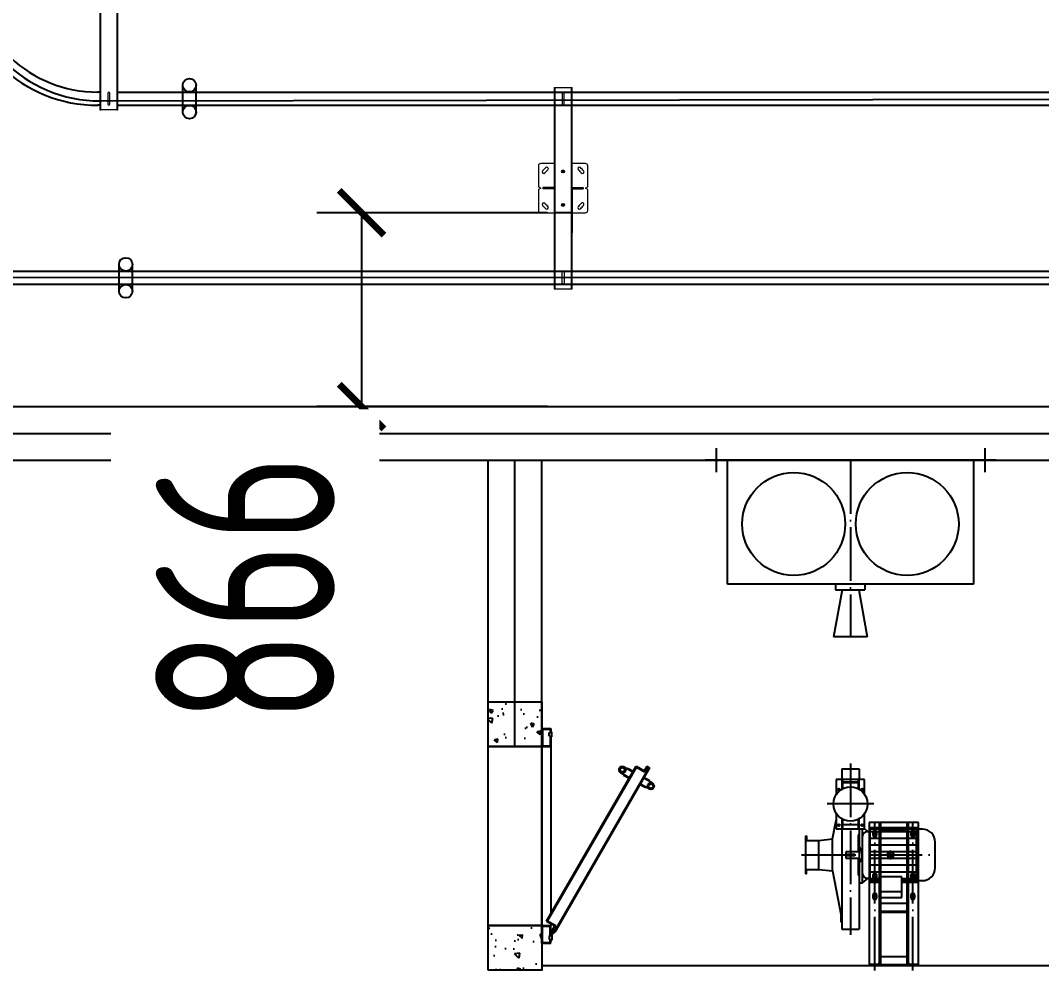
# Model space of a CAD drawing. Header units: inches. Extents: x -26985 to 86262, y -10753 to 149570.
# Drawn here: x -8379 to -3814, y 128576 to 132833 of the extents above; entities that cross this region are included whole.
import ezdxf

# ---------------------------------------------------------------- set-up
doc = ezdxf.new("R2010")
doc.units = ezdxf.units.IN
doc.header["$MEASUREMENT"] = 0
doc.linetypes.add('ACAD_ISO04W100', pattern=[30, 24, -3, 0, -3])
doc.linetypes.add('CENTER2', pattern=[1.125, 0.75, -0.125, 0.125, -0.125])
for name, color, linetype in [('DUCT-回风中心线', 5, 'CENTER2'), ('JYKC', 4, 'Continuous'), ('JYKC-YM', 4, 'Continuous')]:
    doc.layers.add(name, color=color, linetype=linetype)
doc.styles.add('JY-GB', font='gbenor.shx', dxfattribs={"width": 0.8, "bigfont": 'gbcbig.shx'})
doc.dimstyles.new('JY-800', dxfattribs={"dimscale": 400, "dimtxt": 2, "dimasz": 0.5, "dimexe": 0.5, "dimexo": 0, "dimgap": 0.3, "dimtad": 1, "dimdec": 0, "dimtxsty": 'JY-GB', "dimblk": 'ARCHTICK', "dimcen": 2.5, "dimclrd": 86, "dimclre": 86, "dimclrt": 7, "dimadec": 0, "dimazin": 0, "dimtfac": 1, "dimtdec": 0, "dimtmove": 0, "dimatfit": 3, "dimfxl": 1, "dimtfill": 1, "dimlwd": 25, "dimlwe": 25, "dimarcsym": 0})

# ---------------------------------------------------------------- blocks, each defined once
blk = doc.blocks.new('布袋-P')
at = {"layer": 'JYKC', "color": 50, "linetype": 'ACAD_ISO04W100', "ltscale": 10}
for p, q in [((-50, 53.4), (-50, -53.4)), ((1150, 53.4), (1150, -53.4)), ((550, 0), (550, -789.6))]:
    blk.add_line(p, q, dxfattribs=at)
at = {"layer": 'JYKC', "color": 132, "linetype": 'Continuous'}
for p, q in [((1200, 0), (-100, 0)), ((0, -554.5), (0, 0)), ((1100, 0), (1100, -554.5)), ((1100, -554.5), (0, -554.5)), ((512.2, -580), (474.8, -789.6)), ((482.6, -580), (613.5, -580)), ((587.2, -580), (625.2, -789.6)), ((625.2, -789.6), (474.8, -789.6))]:
    blk.add_line(p, q, dxfattribs=at)
at = {"layer": 'JYKC', "color": 132, "linetype": 'Continuous', "ltscale": 5}
for p, q in [((482.6, -554.5), (482.6, -580)), ((613.5, -554.5), (613.5, -580))]:
    blk.add_line(p, q, dxfattribs=at)
at = {"layer": 'JYKC', "color": 136, "linetype": 'Continuous'}
for centre in [(296.3, -285.4), (803.7, -285.4)]:
    blk.add_circle(centre, 230, dxfattribs=at)
blk = doc.blocks.new('JYJF-P')
at = {"layer": 'JYKC', "color": 132, "linetype": 'Continuous'}
for p, q in [((-148, 880.5), (-70, 880.5)), ((-148, 880.5), (-148, 832)), ((-70, 880.5), (-70, 832)), ((-173, 832), (-173, 764.9)), ((-46, 832), (-173, 832)), ((-46, 766.4), (-46, 832)), ((-189, 566.5), (-173, 651.1)), ((-46, 612), (-46, 679.6)), ((-173, 612), (-46, 612)), ((-148, 612), (-148, 163)), ((-70, 612), (-70, 163)), ((-55, 370), (-55, 612)), ((-45.5, 612), (-29.4, 598.5)), ((-308, 410), (-308, 580)), ((-308, 580), (-305, 580)), ((-308, 560), (-251, 560)), ((-305, 580), (-305, 560)), ((-251, 560), (-189, 566.5)), ((-189, 423.5), (-189, 566.5)), ((-308, 430), (-251, 430)), ((-305, 410), (-305, 430)), ((-251, 430), (-189, 423.5)), ((-189, 423.5), (-151, 222.5)), ((-308, 410), (-305, 410)), ((-70, 370), (-55, 370)), ((-55, 370), (-29.4, 391.5)), ((-151, 195), (-151, 222.5)), ((-148, 195), (-151, 195)), ((-148, 163), (-70, 163))]:
    blk.add_line(p, q, dxfattribs=at)
at = {"layer": 'JYKC', "color": 50, "linetype": 'ACAD_ISO04W100', "ltscale": 10}
for p, q in [((-109, 904.4), (-109, 137.4)), ((-4.8, 723), (-213.2, 723)), ((0, -22.3), (0, 640)), ((170, -22.3), (170, 640)), ((-327.9, 495), (273, 495))]:
    blk.add_line(p, q, dxfattribs=at)
at = {"layer": 'JYKC', "color": 136, "linetype": 'Continuous'}
for p, q in [((-148, 832), (-148, 788.8)), ((-144, 832), (-144, 791)), ((-74, 832), (-74, 791)), ((-71, 832), (-71, 789.4)), ((-74, 821), (-144, 821)), ((-74, 817), (-144, 817)), ((-173, 681.1), (-173, 612)), ((-148, 657.2), (-148, 612)), ((-144, 655), (-144, 612)), ((-74, 655), (-74, 612)), ((-71, 656.6), (-71, 612)), ((-74, 629), (-144, 629)), ((-70, 612), (-70, 370)), ((-22.5, 598.5), (-34.9, 598.5)), ((-22.5, 617.5), (-22.5, 372.5)), ((-22.5, 617.5), (192.5, 617.5)), ((212.5, 610), (-22.5, 610)), ((0, 598), (0, 582)), ((170, 598), (170, 582)), ((185.3, 610), (185.3, 380)), ((192.5, 617.5), (192.5, 610)), ((-251, 430), (-251, 560)), ((-74, 585), (-74, 509)), ((-70, 585), (-74, 585)), ((-8, 590), (8, 590)), ((162, 590), (178, 590)), ((270, 437.5), (270, 552.5)), ((-130, 509), (-130, 481)), ((-70, 509), (-130, 509)), ((-74, 535.7), (-73.3, 534.9)), ((-73.3, 534.9), (-69.4, 529.2)), ((-62, 514), (-70, 514)), ((-69.4, 529.2), (-66.2, 523.8)), ((-66.2, 523.8), (-63.7, 518.5)), ((-63.7, 518.5), (-61.8, 513.3)), ((-61.8, 513.3), (-60.2, 508.2)), ((-60.2, 508.2), (-59, 503.2)), ((-59, 503.2), (-58.2, 498.3)), ((70, 475), (70, 515)), ((-130, 499), (-90, 499)), ((-90, 491), (-130, 491)), ((-130, 481), (-70, 481)), ((-90, 499), (-90, 491)), ((-74, 481), (-74, 405)), ((-68.9, 459.5), (-74, 454.4)), ((-70, 476), (-59.3, 476)), ((-65.1, 464.1), (-68.9, 459.5)), ((-62.4, 468.3), (-65.1, 464.1)), ((-60.6, 472.2), (-62.4, 468.3)), ((-59.3, 476.1), (-60.6, 472.2)), ((-58.4, 480.1), (-59.3, 476.1)), ((-57.9, 484.4), (-58.4, 480.1)), ((-58.2, 498.3), (-57.8, 493.5)), ((-57.6, 488.9), (-57.9, 484.4)), ((-57.8, 493.5), (-57.6, 488.9)), ((58.6, 498.8), (81.4, 498.8)), ((58.6, 491.2), (81.4, 491.2)), ((-74, 405), (-70, 405)), ((-34.9, 391.5), (-22.5, 391.5)), ((-22.5, 380), (20.1, 380)), ((-22.5, 372.5), (20.1, 372.5)), ((-8, 400), (8, 400)), ((-8, 400), (8, 400)), ((0, 408), (0, 392)), ((0, 408), (0, 392)), ((20.1, 397.3), (20.1, 305)), ((119.9, 397.3), (20.1, 397.3)), ((119.9, 305), (119.9, 397.3)), ((119.9, 380), (212.5, 380)), ((119.9, 372.5), (192.5, 372.5)), ((162, 400), (178, 400)), ((162, 400), (178, 400)), ((170, 408), (170, 392)), ((170, 408), (170, 392)), ((192.5, 372.5), (192.5, 380)), ((20.1, 330.8), (119.9, 330.8)), ((20.1, 305), (119.9, 305))]:
    blk.add_line(p, q, dxfattribs=at)
at = {"layer": 'JYKC', "color": 7, "linetype": 'Continuous'}
for p, q in [((195, 640), (-25, 640)), ((-25, 640), (-25, 0)), ((20, 640), (20, 48.3)), ((25, 640), (25, 0)), ((145, 0), (145, 640)), ((150, 48.3), (150, 640)), ((195, 0), (195, 640)), ((-7, 582), (-7, 598)), ((7, 598), (7, 582)), ((145, 604), (25, 604)), ((145, 600), (25, 600)), ((163, 582), (163, 598)), ((177, 598), (177, 582)), ((-7, 392), (-7, 408)), ((7, 408), (7, 392)), ((163, 392), (163, 408)), ((177, 408), (177, 392)), ((-7, 302), (-7, 318)), ((7, 318), (7, 302)), ((145, 277.3), (25, 277.3)), ((163, 302), (163, 318)), ((177, 318), (177, 302)), ((145, 241.3), (25, 241.3)), ((145, 237.3), (25, 237.3)), ((20, 48.3), (20, 10.5)), ((25, 50), (21.7, 50)), ((25, 0), (25, 50)), ((145, 50), (145, 0)), ((145, 50), (148.3, 50)), ((150, 10.5), (150, 48.3)), ((-25, 0), (-25, 3.3)), ((195, 0), (-25, 0)), ((-25, 0), (25, 0)), ((14.5, 5), (-23.3, 5)), ((145, 40), (25, 40)), ((145, 4), (25, 4)), ((145, 0), (195, 0)), ((193.3, 5), (155.5, 5)), ((195, 0), (195, 3.3))]:
    blk.add_line(p, q, dxfattribs=at)
at = {"layer": 'JYKC', "color": 136, "linetype": 'Continuous', "lineweight": -3}
for p, q in [((-22.5, 600), (185.3, 600)), ((-22.5, 570), (185.3, 570)), ((-22.5, 540), (185.3, 540)), ((-22.5, 510), (185.3, 510)), ((-22.5, 480), (185.3, 480)), ((-22.5, 450), (185.3, 450)), ((-22.5, 420), (185.3, 420)), ((-22.5, 390), (20.1, 390)), ((119.9, 390), (185.3, 390))]:
    blk.add_line(p, q, dxfattribs=at)
at = {"layer": 'JYKC', "color": 136, "linetype": 'ACAD_ISO04W100'}
for p, q in [((-12.2, 590), (15.7, 590)), ((-12.2, 310), (15.7, 310)), ((157.8, 310), (185.7, 310))]:
    blk.add_line(p, q, dxfattribs=at)
at = {"layer": 'JYKC', "color": 132, "linetype": 'Continuous'}
blk.add_circle((-109, 723), 76.5, dxfattribs=at)
at = {"layer": 'JYKC', "color": 136, "linetype": 'Continuous'}
for centre, radius in [((-161.5, 788), 4.5), ((-56.5, 788), 4.5), ((-161.5, 628), 4.5), ((-56.5, 628), 4.5), ((0, 590), 6), ((170, 590), 6), ((70, 495), 15.2), ((0, 400), 6), ((0, 400), 6), ((170, 400), 6), ((170, 400), 6)]:
    blk.add_circle(centre, radius, dxfattribs=at)
for centre, radius, start, end in [((-34.9, 578.4), 20.1, 90, 180), ((212.5, 552.5), 57.5, 0, 90), ((58.6, 495), 3.8, 90, 270), ((58.6, 495), 3.8, 90, 270), ((58.6, 495), 3.8, 90, 270), ((81.4, 495), 3.8, 270, 90), ((-34.9, 411.6), 20.1, 180, 270), ((212.5, 437.5), 57.5, 270, 0)]:
    blk.add_arc(centre, radius, start, end, dxfattribs=at)
at = {"layer": 'JYKC', "color": 7, "linetype": 'Continuous'}
for centre, radius, start, end in [((0, 598), 7, 0, 180), ((170, 598), 7, 0, 180), ((0, 582), 7, 180, 0), ((170, 582), 7, 180, 0), ((0, 408), 7, 0, 180), ((170, 408), 7, 0, 180), ((0, 392), 7, 180, 0), ((170, 392), 7, 180, 0), ((0, 318), 7, 0, 180), ((170, 318), 7, 0, 180), ((0, 302), 7, 180, 0), ((170, 302), 7, 180, 0), ((21.7, 48.3), 1.67, 90, 180), ((148.3, 48.3), 1.67, 0, 90), ((-23.3, 3.3), 1.67, 90, 180), ((14.5, 10.5), 5.5, 270, 360), ((155.5, 10.5), 5.5, 180, 270), ((193.3, 3.3), 1.67, 0, 90)]:
    blk.add_arc(centre, radius, start, end, dxfattribs=at)
blk = doc.blocks.new('JYGM-B800-P')
at = {"layer": 'JYKC', "linetype": 'Continuous', "lineweight": -3}
h = blk.add_hatch(dxfattribs=at)
h.set_pattern_fill('AR-CONC', color=8, style=0)
h.set_pattern_definition([(50, (-10138.68, 51.1), (182.1847, -15.939), [19.05, -209.55]), (355, (-10138.68, 51.1), (-35.2428, 191.0566), [15.24, -167.64]), (100.451, (-10123.5, 49.77), (146.9425, 175.1167), [16.19, -178.09]), (46.1842, (-10138.68, 101.9), (271.079, -42.0423), [28.575, -314.325]), (96.6356, (-10116.1, 98.4), (237.404, 247.4256), [24.285, -267.135]), (351.184, (-10138.68, 101.9), (237.4046, 247.425), [22.86, -251.46]), (21, (-10113.28, 89.2), (151.6149, -102.2655), [19.05, -209.55]), (326, (-10113.28, 89.2), (61.802, 184.188), [15.24, -167.64]), (71.4514, (-10100.64, 80.67), (213.4165, 81.9229), [16.19, -178.09]), (37.5, (-10138.68, 51.093), (3.0886, 84.55504), [0, -165.608, 0, -170.18, 0, -168.275]), (7.5, (-10138.68, 51.09), (66.81966, 100.1806), [0, -97.028, 0, -161.798, 0, -64.135]), (327.5, (-10195.32, 51.093), (135.5906, -5.72874), [0, -63.5, 0, -198.12, 0, -262.89]), (317.5, (-10220.72, 51.09), (148.1292, 25.4265), [0, -82.55, 0, -131.572, 0, -186.69])])
h.paths.add_polyline_path([(0, 240), (-200, 240), (-200, 0), (0, 0)])
h.paths.add_polyline_path([(1000, 240), (800, 240), (800, 0), (679, 0), (1000, 0)])
at = {"layer": 'JYKC-YM', "linetype": 'Continuous', "lineweight": -3}
h = blk.add_hatch(dxfattribs=at)
h.set_pattern_fill('AR-CONC', color=8, style=0)
h.set_pattern_definition([(50, (-10138.68, 51.1), (182.1847, -15.939), [19.05, -209.55]), (355, (-10138.68, 51.1), (-35.2428, 191.0566), [15.24, -167.64]), (100.451, (-10123.5, 49.77), (146.9425, 175.1167), [16.19, -178.09]), (46.1842, (-10138.68, 101.9), (271.079, -42.0423), [28.575, -314.325]), (96.6356, (-10116.1, 98.4), (237.404, 247.4256), [24.285, -267.135]), (351.184, (-10138.68, 101.9), (237.4046, 247.425), [22.86, -251.46]), (21, (-10113.28, 89.2), (151.6149, -102.2655), [19.05, -209.55]), (326, (-10113.28, 89.2), (61.802, 184.188), [15.24, -167.64]), (71.4514, (-10100.64, 80.67), (213.4165, 81.9229), [16.19, -178.09]), (37.5, (-10138.68, 51.093), (3.0886, 84.55504), [0, -165.608, 0, -170.18, 0, -168.275]), (7.5, (-10138.68, 51.09), (66.81966, 100.1806), [0, -97.028, 0, -161.798, 0, -64.135]), (327.5, (-10195.32, 51.093), (135.5906, -5.72874), [0, -63.5, 0, -198.12, 0, -262.89]), (317.5, (-10220.72, 51.09), (148.1292, 25.4265), [0, -82.55, 0, -131.572, 0, -186.69])])
h.paths.add_polyline_path([(0, 240), (-200, 240), (-200, 0), (0, 0)])
h.paths.add_polyline_path([(1000, 240), (800, 240), (800, 0), (679, 0), (1000, 0)])
at = {"layer": 'JYKC', "color": 132, "linetype": 'Continuous'}
for p, q in [((0, 0), (0, 240)), ((800, 0), (800, 240))]:
    blk.add_line(p, q, dxfattribs=at)
at = {"layer": 'JYKC', "color": 7, "linetype": 'Continuous', "lineweight": -3}
for p, q in [((0, 240), (800, 240)), ((0, 0), (800, 0))]:
    blk.add_line(p, q, dxfattribs=at)
at = {"layer": 'JYKC', "color": 136, "linetype": 'Continuous', "lineweight": -3}
for p, q in [((-80, 0), (0, 0)), ((-80, 0), (-80, -40)), ((0, 0), (0, -40)), ((880, 0), (800, 0)), ((800, 0), (800, -40)), ((880, 0), (880, -40)), ((-80, -40), (-62.5, -40)), ((-77, -3), (-3, -3)), ((-77, -3), (-77, -37)), ((-77, -37), (-62.5, -37)), ((-45.5, -37), (-3, -37)), ((-45.5, -40), (0, -40)), ((-3, -3), (-3, -37)), ((20.5, -25.9), (-0.5, -62.3)), ((20.5, -25.9), (708.1, -422.9)), ((845.5, -40), (800, -40)), ((877, -3), (803, -3)), ((803, -3), (803, -37)), ((845.5, -37), (803, -37)), ((877, -37), (862.5, -37)), ((880, -40), (862.5, -40)), ((877, -3), (877, -37)), ((-21.3, -50.3), (-25.8, -58.1)), ((-25.8, -58.1), (703.4, -479.1)), ((-21.3, -50.3), (-0.5, -62.3)), ((683.4, -351.8), (660.2, -391.9)), ((672.1, -365.3), (657.6, -390.4)), ((672.1, -365.3), (674.7, -366.8)), ((708.8, -367.8), (686.2, -406.9)), ((703.3, -383.3), (688.8, -408.4)), ((700.7, -381.8), (703.3, -383.3)), ((608.6, -481.3), (631.7, -441.2)), ((614.7, -464.8), (629.1, -439.7)), ((635.2, -495.3), (657.7, -456.2)), ((708.1, -422.9), (687.1, -459.3)), ((614.7, -464.8), (617.3, -466.3)), ((643.2, -481.3), (645.8, -482.8)), ((645.8, -482.8), (660.3, -457.7)), ((707.9, -471.3), (687.1, -459.3)), ((707.9, -471.3), (703.4, -479.1))]:
    blk.add_line(p, q, dxfattribs=at)
at = {"layer": 'JYKC', "color": 132, "linetype": 'Continuous', "lineweight": -3}
for p, q in [((0, 0), (800, 0)), ((19.4, -21.9), (-1.6, -58.2)), ((8.9, -40), (0, -40)), ((19.4, -21.9), (712.2, -421.9)), ((800, -40), (50.8, -40)), ((-22.4, -46.2), (-29.9, -59.2)), ((-29.9, -59.2), (704.5, -483.2)), ((-22.4, -46.2), (-1.6, -58.2)), ((712.2, -421.9), (691.2, -458.2)), ((712, -470.2), (691.2, -458.2)), ((712, -470.2), (704.5, -483.2))]:
    blk.add_line(p, q, dxfattribs=at)
at = {"layer": 'JYKC', "color": 136}
for p, q in [((-65.5, -40), (-65.5, -44.3)), ((-42.5, -44.3), (-65.5, -44.3)), ((-60.5, -32.9), (-62.5, -34.9)), ((-62.5, -34.9), (-62.5, -40)), ((-47.5, -32.9), (-60.5, -32.9)), ((-45.5, -34.9), (-47.5, -32.9)), ((-45.5, -34.9), (-45.5, -40)), ((-42.5, -40), (-42.5, -44.3)), ((842.5, -40), (842.5, -44.3)), ((842.5, -44.3), (865.5, -44.3)), ((845.5, -34.9), (847.5, -32.9)), ((845.5, -34.9), (845.5, -40)), ((847.5, -32.9), (860.5, -32.9)), ((860.5, -32.9), (862.5, -34.9)), ((862.5, -34.9), (862.5, -40)), ((865.5, -40), (865.5, -44.3))]:
    blk.add_line(p, q, dxfattribs=at)
at = {"layer": 'JYKC', "color": 7, "linetype": 'Continuous', "lineweight": -3}
for points in [[(-200, 240), (0, 240), (0, 0), (-200, 0)], [(800, 240), (1000, 240), (1000, 0), (800, 0)]]:
    blk.add_lwpolyline(points, close=True, dxfattribs=at)
at = {"layer": 'JYKC', "color": 136, "linetype": 'Continuous', "lineweight": -3}
for centre, radius in [((-31.1, -47.1), 7.09), ((-31.1, -47.1), 2.8), ((695.8, -360.3), 15), ((695.8, -360.3), 10), ((622.2, -487.8), 15), ((622.2, -487.8), 10)]:
    blk.add_circle(centre, radius, dxfattribs=at)
at = {"layer": 'JYKC-YM', "color": 7, "linetype": 'Continuous', "lineweight": -3}
for p, q in [((0, 240), (800, 240)), ((0, 0), (800, 0))]:
    blk.add_line(p, q, dxfattribs=at)
for points in [[(-200, 240), (0, 240), (0, 0), (-200, 0)], [(800, 240), (1000, 240), (1000, 0), (800, 0)]]:
    blk.add_lwpolyline(points, close=True, dxfattribs=at)
at = {"layer": 'JYKC-YM', "color": 6, "linetype": 'Continuous'}
blk.add_lwpolyline([(0, 240), (800, 240), (800, 0), (0, 0)], close=True, dxfattribs=at)
blk = doc.blocks.new('31452346')
at = {"layer": 'JYKC', "color": 0}
for p, q in [((48528.2, -57680.3), (48528.2, -48440.3)), ((48768.2, -57440.3), (48768.2, -48680.3)), ((51028.2, -54039.8), (51028.2, -49180.3)), ((50048.2, -54039.8), (48768.2, -54039.8)), ((50048.2, -54279.8), (48768.2, -54279.8))]:
    blk.add_line(p, q, dxfattribs=at)
at = {"layer": 'JYKC', "color": 1}
for p, q in [((48648.2, -57560.3), (48648.2, -48560.3)), ((50048.2, -54159.8), (48768.2, -54159.8))]:
    blk.add_line(p, q, dxfattribs=at)
at = {"layer": 'JYKC', "color": 0, "rotation": 90.00000000000001}
for name, p in [('布袋-P', (48768.2, -53209.7)), ('JYJF-P', (51028.2, -52550.7))]:
    blk.add_blockref(name, p, dxfattribs=at)
at = {"layer": 'JYKC', "color": 7, "rotation": 180}
blk.add_blockref('JYGM-B800-P', (50848.2, -54039.8), dxfattribs=at)
blk = doc.blocks.new('_ArchTick')
at = {"color": 0, "linetype": 'ByBlock', "const_width": 0.15}
blk.add_lwpolyline([(-0.5, -0.5), (0.5, 0.5)], dxfattribs=at)
blk = doc.blocks.new('*D254')
at = {"layer": 'Defpoints', "color": 86, "linetype": 'Continuous', "lineweight": 25, "transparency": 16777216}
for p, q in [((-6022.8, 131973.3), (-7053.6, 131973.3)), ((-6853.6, 131973.3), (-6853.6, 131106.9)), ((-6022.8, 131106.9), (-7053.6, 131106.9)), ((-6853.6, 131106.9), (-6853.6, 129680.5))]:
    blk.add_line(p, q, dxfattribs=at)
at = {"layer": 'Defpoints', "color": 0, "transparency": 16777216}
for p in [(-6022.8, 131973.3), (-6022.8, 131106.9)]:
    blk.add_point(p, dxfattribs=at)
at = {"layer": 'Defpoints', "color": 86, "lineweight": 25, "transparency": 16777216, "xscale": 200, "yscale": 200, "zscale": 200}
for p, rotation in [((-6853.6, 131973.3), 90), ((-6853.6, 131106.9), 270)]:
    blk.add_blockref('_ArchTick', p, dxfattribs=dict(at, rotation=rotation))
at = {"layer": 'Defpoints', "color": 7, "transparency": 16777216, "insert": (-7373.6, 130293.7), "char_height": 800, "attachment_point": 5, "rotation": 90, "style": 'JY-GB', "bg_fill": 3, "box_fill_scale": 1.25, "bg_fill_color": 256, "bg_fill_true_color": 13158600, "bg_fill_transparency": 0}
blk.add_mtext('866', dxfattribs=at)
at = {"layer": 'Defpoints', "color": 0, "transparency": 16777216}
blk.add_point((-6853.6, 131106.9), dxfattribs=at)

msp = doc.modelspace()

# ---------------------------------------------------------------- linework, layer by layer
at = {"color": 0, "linetype": 'Continuous', "lineweight": 0}
for p, q in [((-8023.1, 133733.3), (-8023.1, 132433.3)), ((-8019.1, 132433.3), (-8019.1, 133733.3)), ((-7947.1, 133733.3), (-7947.1, 132433.3)), ((-7943.1, 132433.3), (-7943.1, 133733.3)), ((-5992.8, 132533.1), (-5912.8, 132533.1)), ((-5992.8, 132533.1), (-5992.8, 131633.7)), ((-5988.8, 131633.7), (-5988.8, 132533.1)), ((-5916.8, 132533.1), (-5916.8, 131633.7)), ((-5912.8, 131633.7), (-5912.8, 132533.1)), ((-7988.1, 132508.3), (-7988.1, 132458.3)), ((-7979.6, 132458.3), (-7979.6, 132508.3)), ((-5957.1, 132508.1), (-5957.1, 132458.1)), ((-5948.6, 132458.1), (-5948.6, 132508.1)), ((-8023.1, 132433.3), (-8019.1, 132433.3)), ((-7947.1, 132433.3), (-8019.8, 132433.3)), ((-7947.1, 132433.3), (-7943.1, 132433.3)), ((-6062.8, 132183.3), (-6062.8, 132089.1)), ((-5992.8, 132193.3), (-6052.8, 132193.3)), ((-5955.8, 132156.6), (-5955.8, 132160)), ((-5949.8, 132156.6), (-5949.8, 132160)), ((-5852.8, 132193.3), (-5912.8, 132193.3)), ((-5842.8, 132089.1), (-5842.8, 132183.3)), ((-6062.8, 132089.1), (-6052.8, 132083.3)), ((-6052.8, 132083.3), (-6062.8, 132077.6)), ((-6062.8, 132077.6), (-6062.8, 131983.3)), ((-6002.8, 132086.3), (-6042.8, 132086.3)), ((-6042.8, 132086.3), (-6042.8, 132080.3)), ((-6002.8, 132080.3), (-6042.8, 132080.3)), ((-5992.8, 132086.3), (-6002.8, 132086.3)), ((-6002.8, 132086.3), (-6002.8, 132080.3)), ((-5992.8, 132080.3), (-6002.8, 132080.3)), ((-5912.8, 132086.3), (-5902.8, 132086.3)), ((-5912.8, 132083.3), (-5912.8, 131883.3)), ((-5912.8, 132080.3), (-5902.8, 132080.3)), ((-5902.8, 132086.3), (-5902.8, 132080.3)), ((-5902.8, 132086.3), (-5862.8, 132086.3)), ((-5902.8, 132080.3), (-5862.8, 132080.3)), ((-5862.8, 132086.3), (-5862.8, 132080.3)), ((-5852.8, 132083.3), (-5842.8, 132089.1)), ((-5842.8, 132077.6), (-5852.8, 132083.3)), ((-5842.8, 131983.3), (-5842.8, 132077.6)), ((-5955.8, 132010), (-5955.8, 132006.6)), ((-5949.8, 132010), (-5949.8, 132006.6)), ((-6052.8, 131973.3), (-5992.8, 131973.3)), ((-5912.8, 131973.3), (-5852.8, 131973.3)), ((-5957.1, 131658.6), (-5957.1, 131708.6)), ((-5948.6, 131708.6), (-5948.6, 131658.6)), ((-5992.8, 131633.7), (-5912.8, 131633.7))]:
    msp.add_line(p, q, dxfattribs=at)
for centre in [(-5952.8, 132158.3), (-5952.8, 132008.3)]:
    msp.add_circle(centre, 6.5, dxfattribs=at)
at = {"color": 0, "linetype": 'Continuous', "lineweight": 0, "extrusion": (1.48872e-34, 8.10423e-19, -1)}
for centre in [(5952.8, 132158.3), (5952.8, 132008.3)]:
    msp.add_circle(centre, 3.45, dxfattribs=at)
at = {"color": 0, "linetype": 'Continuous', "lineweight": 0}
for centre, radius, start, end in [((-7983.8, 132508.3), 4.25, 0, 180), ((-5952.8, 132508.1), 4.25, 0, 180), ((-7983.8, 132458.3), 4.25, 180, 0), ((-5952.8, 132458.1), 4.25, 180, 0), ((-6052.8, 132183.3), 10, 90, 180), ((-6039.5, 132156.1), 7, 140, 320), ((-5952.8, 132083.3), 120.1, 130, 140), ((-6025.6, 132170), 7, 310, 130), ((-5880.1, 132170), 7, 50, 230), ((-5952.8, 132083.3), 120.1, 40, 50), ((-5866.2, 132156.1), 7, 220, 40), ((-5852.8, 132183.3), 10, 0, 90), ((-6052.8, 131983.3), 10, 180, 270), ((-6039.5, 132010.6), 7, 40, 220), ((-5952.8, 132083.3), 120.1, 220, 230), ((-6025.6, 131996.7), 7, 230, 50), ((-5880.1, 131996.7), 7, 130, 310), ((-5952.8, 132083.3), 120.1, 310, 320), ((-5866.2, 132010.6), 7, 320, 140), ((-5852.8, 131983.3), 10, 270, 0), ((-5952.8, 131708.6), 4.25, 0, 180), ((-5952.8, 131658.6), 4.25, 180, 0)]:
    msp.add_arc(centre, radius, start, end, dxfattribs=at)
at = {"color": 0, "linetype": 'Continuous', "lineweight": 0, "extrusion": (-3.57304e-31, 8.10423e-19, -1)}
for start, end in [(40, 50), (220, 230)]:
    msp.add_arc((5952.8, 132083.3), 106.1, start, end, dxfattribs=at)
at = {"color": 0, "linetype": 'Continuous', "lineweight": 0, "extrusion": (1.78481e-29, 8.10423e-19, -1)}
for start, end in [(130, 140), (310, 320)]:
    msp.add_arc((5952.8, 132083.3), 106.1, start, end, dxfattribs=at)
at = {"color": 0, "linetype": 'Continuous', "lineweight": 0, "extrusion": (1.48872e-34, 8.10423e-19, -1)}
for centre, start, end in [((5922.8, 132083.3), 179.7923, 180), ((5922.8, 131883.3), 180, 180.2077)]:
    msp.add_arc(centre, 10, start, end, dxfattribs=at)
at = {"layer": 'Defpoints'}
for p, q in [((-7653.2, 132423.6), (-7653.2, 132543.6)), ((-7593.2, 132423.6), (-7593.2, 132543.6)), ((-7943.1, 132512.8), (-186.9, 132512.8)), ((-7943.1, 132453.8), (-186.9, 132453.8)), ((-5912.8, 131973.3), (-5992.8, 131973.3)), ((-8488.9, 131712.4), (-586.8, 131712.4)), ((-7937.9, 131622.4), (-7937.9, 131742.4)), ((-7877.9, 131622.4), (-7877.9, 131742.4)), ((-8488.9, 131653.4), (-586.8, 131653.4))]:
    msp.add_line(p, q, dxfattribs=at)
for points in [[(72475.7, 97733.6), (577.2, 97733.6, -0.193227), (213.3, 97879.7, -0.235788), (68.3, 98284.1), (62.7, 131172.9, 0.195554), (-86.4, 131539.3, 0.210722), (-446.8, 131684.5), (-8628.9, 131682.2, -0.197226), (-8995.3, 131832.5, -0.209667), (-9138.8, 132192.9), (-9144.3, 134369.3, -0.199204), (-8993.4, 134735.7, -0.208632), (-8633, 134877.8), (6085.2, 134880.4, -0.408938), (6693.4, 134283.3, -0.449883), (6040.9, 133683.3, -0.152203)], [(6040.9, 133683.3), (-8023.1, 133683.3, 1), (-8023.1, 132473.3), (-126.9, 132488.3, -0.472852), (476, 131973.3), (467.2, 101585.4), (467.2, 101553.6, 0.189883), (610.7, 101189.2, 0.213662), (977.2, 101034.6), (72155.7, 101034.6, 0.202297)]]:
    msp.add_lwpolyline(points, format="xyb", dxfattribs=at)
for centre in [(-7623.2, 132543.6), (-7623.2, 132423.6), (-7907.9, 131742.4), (-7907.9, 131622.4)]:
    msp.add_circle(centre, 30, dxfattribs=at)
at = {"layer": 'DUCT-回风中心线', "color": 0, "linetype": 'Continuous', "lineweight": -3}
for p, q in [((-8023.1, 132512.8), (-8033.1, 132512.8)), ((-8023.1, 132453.8), (-8033.1, 132453.8))]:
    msp.add_line(p, q, dxfattribs=at)
for radius, start in [(629.5, 183.6417), (570.5, 184.0189)]:
    msp.add_arc((-8033.1, 133083.3), radius, start, 270, dxfattribs=at)

# ---------------------------------------------------------------- block references
at = {"layer": 'JYKC', "color": 0, "linetype": 'Continuous', "lineweight": -3, "rotation": 270}
msp.add_blockref('31452346', (47991.7, 179635.1), dxfattribs=at)

# ---------------------------------------------------------------- next in the draw order: dimensions: what is measured, and where the dimension line sits
at = {"layer": 'Defpoints'}
dim = msp.add_linear_dim(base=(-6853.6, 131106.9), p1=(-6022.8, 131973.3), p2=(-6022.8, 131106.9), angle=90, dimstyle='JY-800', dxfattribs=at)
dim.commit()
dim.dimension.update_dxf_attribs({"geometry": '*D254', "text_midpoint": (-7373.6, 130293.7)})

doc.saveas('drawing.dxf')
